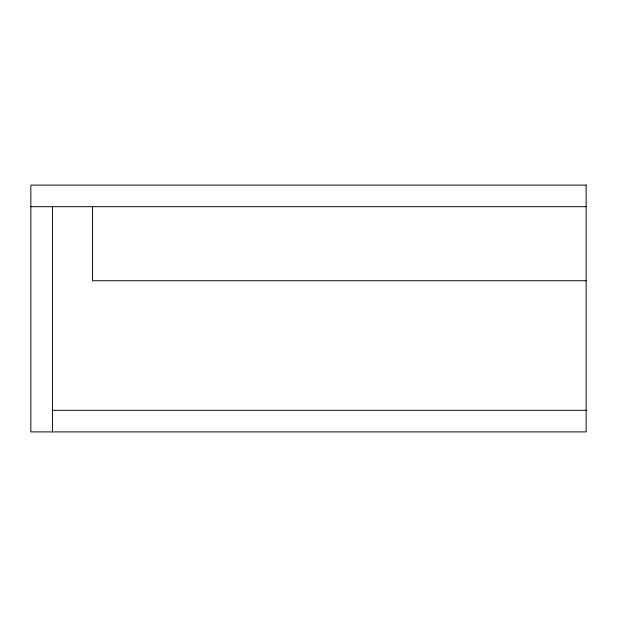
<?xml version="1.0" encoding="UTF-8"?>
<svg xmlns="http://www.w3.org/2000/svg" width="617" height="617" viewBox="0 0 617 617"><rect width="100%" height="100%" fill="white"/><g stroke="black" fill="none" stroke-linecap="round" stroke-linejoin="round"><path stroke-width="0.93" d="M30.85 206.695L586.15 206.695M586.15 280.735L92.55 280.735L92.55 206.695M52.445 410.305L586.15 410.305M52.445 206.695L52.445 431.9M586.15 185.1L30.85 185.1L30.85 431.9L586.15 431.9L586.15 185.1"/></g></svg>
